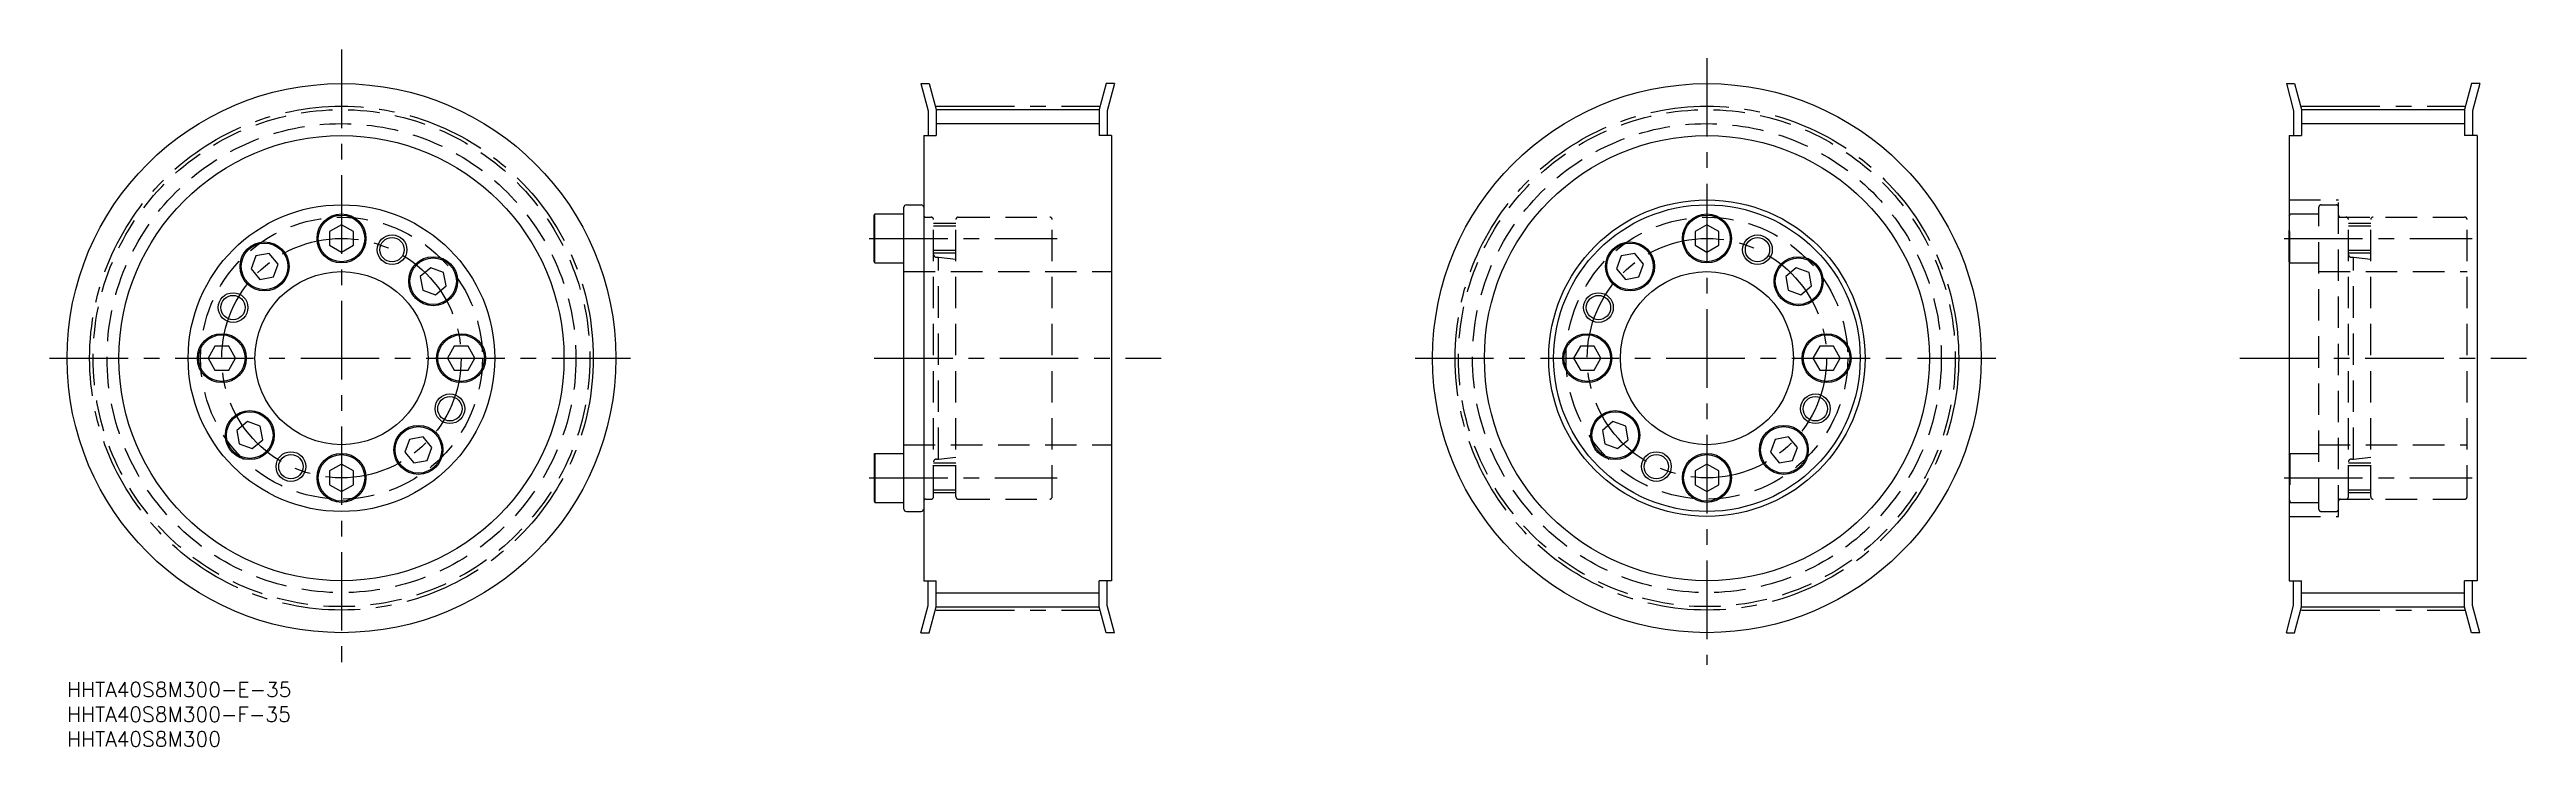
# Model space of a CAD drawing. Extents: x -4 to 497, y -13 to 128.
import ezdxf

# ---------------------------------------------------------------- set-up
doc = ezdxf.new("R2010")
doc.units = 0
doc.header["$LTSCALE"] = 0.5
doc.linetypes.add('CENTER', pattern=[50.8, 31.75, -6.35, 6.35, -6.35])
doc.linetypes.add('DASHED', pattern=[19.05, 12.7, -6.35])
for name, color, linetype in [('MSM_CENTER', 1, 'CENTER'), ('MSM_CONTINUOUS', 7, 'CONTINUOUS'), ('MSM_DASHED', 4, 'DASHED'), ('MSM_NARROW', 5, 'CONTINUOUS'), ('MSM_PART_NUMBER', 7, 'CONTINUOUS')]:
    doc.layers.add(name, color=color, linetype=linetype)
doc.styles.get("Standard").update_dxf_attribs({"font": 'txt.shx', "height": 3, "bigfont": 'bigfont.shx'})

# ---------------------------------------------------------------- blocks, each defined once
blk = doc.blocks.new('*U2')
at = {"layer": 'MSM_PART_NUMBER'}
blk.add_text('HHTA40S8M300-E-35', height=3, dxfattribs=at).set_placement((0, -3))
blk = doc.blocks.new('*U3')
at = {"layer": 'MSM_PART_NUMBER'}
blk.add_text('HHTA40S8M300-F-35', height=3, dxfattribs=at).set_placement((0, -8))
blk = doc.blocks.new('*U4')
at = {"layer": 'MSM_PART_NUMBER'}
blk.add_text('HHTA40S8M300', height=3, dxfattribs=at).set_placement((0, -13))

msp = doc.modelspace()

# ---------------------------------------------------------------- linework, layer by layer
at = {"layer": 'MSM_CENTER'}
for p, q in [((55.5, 127.89), (55.5, 2.7)), ((331.66, 126.17), (331.66, 3.51)), ((175.75, 116.43), (208.75, 116.43)), ((451.91, 116.43), (484.91, 116.43)), ((162.25, 89.7), (200.25, 89.7)), ((448.41, 89.7), (486.41, 89.7)), ((-3.55, 65.5), (116.2, 65.5)), ((163.25, 65.5), (221.25, 65.5)), ((272.62, 65.5), (392.36, 65.5)), ((439.41, 65.5), (497.41, 65.5)), ((162.25, 41.3), (200.25, 41.3)), ((448.41, 41.3), (486.41, 41.3)), ((175.75, 14.57), (208.75, 14.57)), ((451.91, 14.57), (484.91, 14.57))]:
    msp.add_line(p, q, dxfattribs=at)
for centre, radius in [((55.5, 65.5), 50.93), ((331.66, 65.5), 50.93), ((55.5, 65.5), 24.2), ((331.66, 65.5), 24.2)]:
    msp.add_circle(centre, radius, dxfattribs=at)
at = {"layer": 'MSM_CONTINUOUS'}
for p, q in [((172.69, 121), (174.15, 115.53)), ((172.69, 121), (174.34, 121)), ((174.34, 121), (175.75, 115.74)), ((210.16, 121), (208.75, 115.74)), ((211.82, 121), (210.16, 121)), ((211.82, 121), (210.35, 115.53)), ((448.85, 121), (450.31, 115.53)), ((448.85, 121), (450.51, 121)), ((450.51, 121), (451.91, 115.74)), ((486.32, 121), (484.91, 115.74)), ((487.98, 121), (486.32, 121)), ((487.98, 121), (486.51, 115.53)), ((174.15, 115.53), (174.15, 110.5)), ((175.75, 115.74), (208.75, 115.74)), ((175.75, 115.74), (175.75, 110.5)), ((208.75, 115.74), (208.75, 110.5)), ((210.35, 115.53), (210.35, 110.5)), ((450.31, 115.53), (450.31, 110.5)), ((451.91, 115.74), (484.91, 115.74)), ((451.91, 115.74), (451.91, 110.5)), ((484.91, 115.74), (484.91, 110.5)), ((486.51, 115.53), (486.51, 110.5)), ((173.25, 110.5), (173.25, 20.5)), ((173.25, 110.5), (175.75, 110.5)), ((211.25, 110.5), (208.75, 110.5)), ((211.25, 110.5), (211.25, 20.5)), ((449.41, 110.5), (449.41, 20.5)), ((449.41, 110.5), (451.91, 110.5)), ((487.41, 110.5), (484.91, 110.5)), ((487.41, 110.5), (487.41, 20.5)), ((169.25, 35), (169.25, 96)), ((169.75, 96.5), (172.75, 96.5)), ((55.5, 92.47), (53.1, 91.09)), ((53.1, 91.09), (53.1, 88.31)), ((57.9, 91.09), (55.5, 92.47)), ((56.7, 91.78), (56.7, 91.78)), ((57.3, 91.43), (57.3, 91.43)), ((57.9, 88.31), (57.9, 91.09)), ((163.25, 94.41), (163.39, 94.65)), ((163.25, 84.99), (163.25, 94.41)), ((163.39, 94.65), (169.25, 94.65)), ((163.39, 84.75), (163.39, 94.65)), ((331.66, 92.47), (329.26, 91.09)), ((329.26, 91.09), (329.26, 88.31)), ((334.06, 91.09), (331.66, 92.47)), ((332.86, 91.78), (332.86, 91.78)), ((333.46, 91.43), (333.46, 91.43)), ((334.06, 88.31), (334.06, 91.09)), ((38.16, 86.16), (37.22, 83.56)), ((40.89, 86.64), (38.16, 86.16)), ((42.67, 84.52), (40.89, 86.64)), ((53.1, 88.31), (55.5, 86.93)), ((55.5, 86.93), (57.9, 88.31)), ((314.32, 86.16), (313.38, 83.56)), ((317.05, 86.64), (314.32, 86.16)), ((318.83, 84.52), (317.05, 86.64)), ((329.26, 88.31), (331.66, 86.93)), ((331.66, 86.93), (334.06, 88.31)), ((37.22, 83.56), (39, 81.43)), ((39, 81.43), (41.73, 81.92)), ((41.73, 81.92), (42.67, 84.52)), ((73.56, 83.78), (71.43, 82)), ((71.43, 82), (71.92, 79.27)), ((76.16, 82.84), (73.56, 83.78)), ((76.64, 80.11), (76.16, 82.84)), ((163.25, 84.99), (163.39, 84.75)), ((163.39, 84.75), (169.25, 84.75)), ((313.38, 83.56), (315.16, 81.43)), ((315.16, 81.43), (317.89, 81.92)), ((317.89, 81.92), (318.83, 84.52)), ((349.72, 83.78), (347.6, 82)), ((347.6, 82), (348.08, 79.27)), ((352.32, 82.84), (349.72, 83.78)), ((352.8, 80.11), (352.32, 82.84)), ((71.92, 79.27), (74.52, 78.33)), ((74.52, 78.33), (76.64, 80.11)), ((348.08, 79.27), (350.68, 78.33)), ((350.68, 78.33), (352.8, 80.11)), ((29.91, 67.9), (28.53, 65.5)), ((28.53, 65.5), (29.91, 63.1)), ((32.69, 67.9), (29.91, 67.9)), ((34.07, 65.5), (32.69, 67.9)), ((32.69, 63.1), (34.07, 65.5)), ((78.31, 67.9), (76.93, 65.5)), ((76.93, 65.5), (78.31, 63.1)), ((81.09, 67.9), (78.31, 67.9)), ((82.47, 65.5), (81.09, 67.9)), ((81.09, 63.1), (82.47, 65.5)), ((306.08, 67.9), (304.69, 65.5)), ((304.69, 65.5), (306.08, 63.1)), ((308.85, 67.9), (306.08, 67.9)), ((310.23, 65.5), (308.85, 67.9)), ((308.85, 63.1), (310.23, 65.5)), ((354.48, 67.9), (353.09, 65.5)), ((353.09, 65.5), (354.48, 63.1)), ((357.25, 67.9), (354.48, 67.9)), ((358.63, 65.5), (357.25, 67.9)), ((357.25, 63.1), (358.63, 65.5)), ((29.91, 63.1), (32.69, 63.1)), ((78.31, 63.1), (81.09, 63.1)), ((306.08, 63.1), (308.85, 63.1)), ((354.48, 63.1), (357.25, 63.1)), ((36.48, 52.67), (34.36, 50.89)), ((34.36, 50.89), (34.84, 48.16)), ((39.08, 51.73), (36.48, 52.67)), ((39.57, 49), (39.08, 51.73)), ((312.64, 52.67), (310.52, 50.89)), ((310.52, 50.89), (311, 48.16)), ((315.25, 51.73), (312.64, 52.67)), ((315.73, 49), (315.25, 51.73)), ((34.84, 48.16), (37.44, 47.22)), ((37.44, 47.22), (39.57, 49)), ((69.27, 49.08), (68.33, 46.48)), ((68.33, 46.48), (70.11, 44.36)), ((72, 49.57), (69.27, 49.08)), ((73.78, 47.44), (72, 49.57)), ((72.84, 44.84), (73.78, 47.44)), ((163.25, 46.01), (163.39, 46.25)), ((163.25, 46.01), (163.25, 36.59)), ((163.39, 46.25), (169.25, 46.25)), ((163.39, 46.25), (163.39, 36.35)), ((311, 48.16), (313.6, 47.22)), ((313.6, 47.22), (315.73, 49)), ((345.44, 49.08), (344.49, 46.48)), ((344.49, 46.48), (346.27, 44.36)), ((348.16, 49.57), (345.44, 49.08)), ((349.95, 47.44), (348.16, 49.57)), ((349, 44.84), (349.95, 47.44)), ((55.5, 44.07), (53.1, 42.69)), ((53.1, 42.69), (53.1, 39.91)), ((57.9, 42.69), (55.5, 44.07)), ((57.9, 39.91), (57.9, 42.69)), ((70.11, 44.36), (72.84, 44.84)), ((331.66, 44.07), (329.26, 42.69)), ((329.26, 42.69), (329.26, 39.91)), ((334.06, 42.69), (331.66, 44.07)), ((334.06, 39.91), (334.06, 42.69)), ((346.27, 44.36), (349, 44.84)), ((53.1, 39.91), (55.5, 38.53)), ((55.5, 38.53), (57.9, 39.91)), ((163.25, 36.59), (163.39, 36.35)), ((163.39, 36.35), (169.25, 36.35)), ((329.26, 39.91), (331.66, 38.53)), ((331.66, 38.53), (334.06, 39.91)), ((169.75, 34.5), (172.75, 34.5)), ((173.25, 20.5), (175.75, 20.5)), ((174.15, 15.47), (174.15, 20.5)), ((175.75, 15.25), (175.75, 20.5)), ((208.75, 15.25), (208.75, 20.5)), ((211.25, 20.5), (208.75, 20.5)), ((210.35, 15.47), (210.35, 20.5)), ((449.41, 20.5), (451.91, 20.5)), ((450.31, 15.47), (450.31, 20.5)), ((451.91, 15.25), (451.91, 20.5)), ((484.91, 15.25), (484.91, 20.5)), ((487.41, 20.5), (484.91, 20.5)), ((486.51, 15.47), (486.51, 20.5)), ((172.69, 10), (174.15, 15.47)), ((174.34, 10), (175.75, 15.25)), ((175.75, 15.25), (208.75, 15.25)), ((210.16, 10), (208.75, 15.25)), ((211.82, 10), (210.35, 15.47)), ((448.85, 10), (450.31, 15.47)), ((450.51, 10), (451.91, 15.25)), ((451.91, 15.25), (484.91, 15.25)), ((486.32, 10), (484.91, 15.25)), ((487.98, 10), (486.51, 15.47)), ((172.69, 10), (174.34, 10)), ((211.82, 10), (210.16, 10)), ((448.85, 10), (450.51, 10)), ((487.98, 10), (486.32, 10))]:
    msp.add_line(p, q, dxfattribs=at)
for centre, radius in [((55.5, 65.5), 55.5), ((331.66, 65.5), 55.5), ((55.5, 65.5), 45), ((331.66, 65.5), 45), ((55.5, 65.5), 31), ((331.66, 65.5), 32), ((331.66, 65.5), 31), ((55.5, 89.7), 4.95), ((55.5, 89.7), 4.71), ((331.66, 89.7), 4.95), ((331.66, 89.7), 4.71), ((39.94, 84.04), 4.95), ((39.94, 84.04), 4.71), ((65.73, 87.43), 2.46), ((74.04, 81.06), 4.95), ((74.04, 81.06), 4.71), ((316.11, 84.04), 4.95), ((316.11, 84.04), 4.71), ((341.89, 87.43), 2.46), ((350.2, 81.06), 4.95), ((350.2, 81.06), 4.71), ((55.5, 65.5), 17.5), ((331.66, 65.5), 17.5), ((33.57, 75.73), 2.46), ((309.73, 75.73), 2.46), ((31.3, 65.5), 4.95), ((31.3, 65.5), 4.71), ((79.7, 65.5), 4.95), ((79.7, 65.5), 4.71), ((307.46, 65.5), 4.95), ((307.46, 65.5), 4.71), ((355.86, 65.5), 4.95), ((355.86, 65.5), 4.71), ((77.43, 55.27), 2.46), ((353.59, 55.27), 2.46), ((36.96, 49.94), 4.95), ((36.96, 49.94), 4.71), ((71.06, 46.96), 4.95), ((71.06, 46.96), 4.71), ((313.12, 49.94), 4.95), ((313.12, 49.94), 4.71), ((347.22, 46.96), 4.95), ((347.22, 46.96), 4.71), ((45.27, 43.57), 2.46), ((55.5, 41.3), 4.95), ((55.5, 41.3), 4.71), ((321.43, 43.57), 2.46), ((331.66, 41.3), 4.95), ((331.66, 41.3), 4.71)]:
    msp.add_circle(centre, radius, dxfattribs=at)
for centre, start, end in [((169.75, 96), 90, 179.9991), ((172.75, 96), 0.0009, 90), ((169.75, 35), 180.0009, 270), ((172.75, 35), 270, 0)]:
    msp.add_arc(centre, 0.5, start, end, dxfattribs=at)
at = {"layer": 'MSM_DASHED'}
for p, q in [((449.41, 97.5), (459.41, 97.5)), ((455.41, 35), (455.41, 96)), ((455.91, 96.5), (458.91, 96.5)), ((459.41, 33.5), (459.41, 97.5)), ((173.66, 94), (174.75, 94)), ((175.25, 37.5), (175.25, 93.5)), ((179.75, 92.7), (175.25, 92.7)), ((179.75, 92.16), (175.25, 92.16)), ((179.75, 37.5), (179.75, 93.5)), ((180.25, 94), (198.75, 94)), ((199.25, 37.5), (199.25, 93.5)), ((449.41, 94.41), (449.55, 94.65)), ((449.41, 84.99), (449.41, 94.41)), ((449.55, 94.65), (455.41, 94.65)), ((449.55, 84.75), (449.55, 94.65)), ((459.41, 94), (487.41, 94)), ((459.82, 94), (460.91, 94)), ((461.41, 37.5), (461.41, 93.5)), ((465.91, 92.7), (461.41, 92.7)), ((465.91, 92.16), (461.41, 92.16)), ((465.91, 37.5), (465.91, 93.5)), ((485.41, 37.5), (485.41, 93.5)), ((179.75, 87.24), (175.25, 87.24)), ((179.75, 86.7), (175.25, 86.7)), ((175.85, 85.89), (176.25, 85.89)), ((176.25, 45.11), (176.25, 85.89)), ((176.25, 85.89), (179.75, 85.5)), ((465.91, 87.24), (461.41, 87.24)), ((465.91, 86.7), (461.41, 86.7)), ((462.01, 85.89), (462.41, 85.89)), ((462.41, 45.11), (462.41, 85.89)), ((462.41, 85.89), (465.91, 85.5)), ((169.25, 83), (211.25, 83)), ((449.41, 84.99), (449.55, 84.75)), ((449.55, 84.75), (455.41, 84.75)), ((455.41, 83), (485.41, 83)), ((169.25, 48), (211.25, 48)), ((175.85, 45.11), (176.25, 45.11)), ((176.25, 45.11), (179.75, 45.5)), ((449.41, 46.01), (449.55, 46.25)), ((449.41, 46.01), (449.41, 36.59)), ((449.55, 46.25), (455.41, 46.25)), ((449.55, 46.25), (449.55, 36.35)), ((455.41, 48), (485.41, 48)), ((462.01, 45.11), (462.41, 45.11)), ((462.41, 45.11), (465.91, 45.5)), ((179.75, 44.3), (175.25, 44.3)), ((179.75, 43.76), (175.25, 43.76)), ((465.91, 44.3), (461.41, 44.3)), ((465.91, 43.76), (461.41, 43.76)), ((173.66, 37), (174.75, 37)), ((179.75, 38.84), (175.25, 38.84)), ((179.75, 38.3), (175.25, 38.3)), ((180.25, 37), (198.75, 37)), ((449.41, 36.59), (449.55, 36.35)), ((449.55, 36.35), (455.41, 36.35)), ((459.41, 37), (487.41, 37)), ((459.82, 37), (460.91, 37)), ((465.91, 38.84), (461.41, 38.84)), ((465.91, 38.3), (461.41, 38.3)), ((449.41, 33.5), (459.41, 33.5)), ((455.91, 34.5), (458.91, 34.5))]:
    msp.add_line(p, q, dxfattribs=at)
for centre, radius in [((55.5, 65.5), 50.24), ((331.66, 65.5), 50.24), ((55.5, 65.5), 47.41), ((331.66, 65.5), 47.41), ((55.5, 65.5), 28.5), ((331.66, 65.5), 28.5)]:
    msp.add_circle(centre, radius, dxfattribs=at)
for centre, radius, start, end in [((455.91, 96), 0.5, 90, 179.9991), ((458.91, 96), 0.5, 0.0009, 90), ((173.66, 94.41), 0.41, 180, 270), ((174.75, 93.5), 0.5, 0.0009, 90), ((180.25, 93.5), 0.5, 90, 179.9991), ((198.75, 93.5), 0.5, 0.0009, 90), ((459.82, 94.41), 0.41, 180, 270), ((460.91, 93.5), 0.5, 0.0009, 90), ((466.41, 93.5), 0.5, 90, 179.9991), ((484.91, 93.5), 0.5, 0.0009, 90), ((175.85, 86.49), 0.6, 180, 270), ((462.01, 86.49), 0.6, 180, 270), ((175.85, 44.51), 0.6, 90, 180), ((462.01, 44.51), 0.6, 90, 180), ((173.66, 36.59), 0.41, 90, 180), ((174.75, 37.5), 0.5, 269.9965, 0), ((180.25, 37.5), 0.5, 180.0009, 270), ((198.75, 37.5), 0.5, 269.9982, 0), ((459.82, 36.59), 0.41, 90, 180), ((460.91, 37.5), 0.5, 269.9965, 0), ((466.41, 37.5), 0.5, 180.0009, 270), ((484.91, 37.5), 0.5, 269.9982, 0), ((455.91, 35), 0.5, 180.0009, 270), ((458.91, 35), 0.5, 270, 0)]:
    msp.add_arc(centre, radius, start, end, dxfattribs=at)
at = {"layer": 'MSM_NARROW'}
for p, q in [((175.75, 112.91), (208.75, 112.91)), ((451.91, 112.91), (484.91, 112.91)), ((175.75, 18.08), (208.75, 18.08)), ((451.91, 18.08), (484.91, 18.08))]:
    msp.add_line(p, q, dxfattribs=at)
for centre in [(65.73, 87.43), (341.89, 87.43), (33.57, 75.73), (309.73, 75.73), (77.43, 55.27), (353.59, 55.27), (45.27, 43.57), (321.43, 43.57)]:
    msp.add_circle(centre, 3, dxfattribs=at)

# ---------------------------------------------------------------- block references
at = {"layer": 'MSM_CONTINUOUS'}
for name in ['*U2', '*U3', '*U4']:
    msp.add_blockref(name, (0, 0), dxfattribs=at)

doc.saveas('drawing.dxf')
